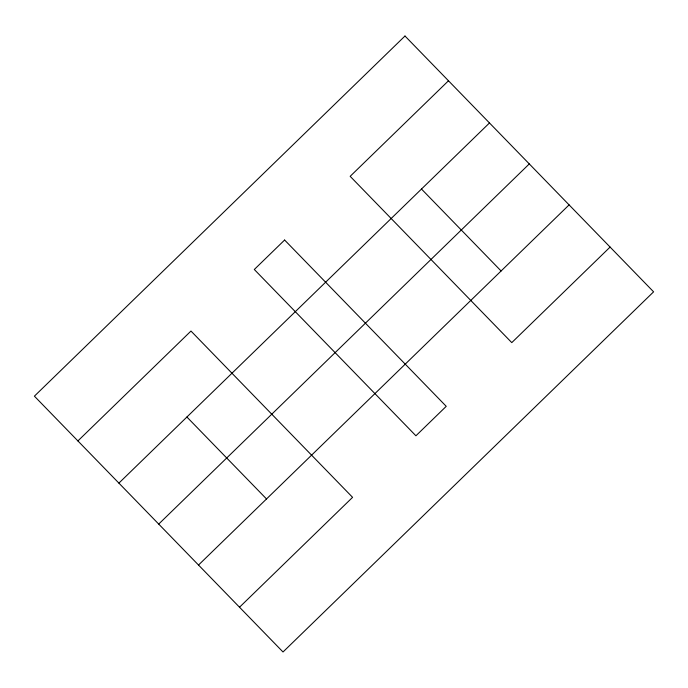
<?xml version="1.0" encoding="UTF-8"?>
<svg xmlns="http://www.w3.org/2000/svg" width="688" height="688" viewBox="0 0 688 688"><rect width="100%" height="100%" fill="white"/><g stroke="black" fill="none" stroke-linecap="round" stroke-linejoin="round"><path stroke-width="1.03" d="M77.899 440.931L190.972 331.048L352.583 497.338L239.519 607.22M448.481 80.78L350.166 176.326L511.777 342.624L610.101 247.069M118.895 483.114L489.478 122.963M158.713 524.075L529.287 163.925M198.522 565.037L569.105 204.886M421.477 189.045L501.096 270.977M186.904 417.023L266.523 498.955M404.983 36.017L34.4 396.168L283.017 651.983L653.6 291.832L404.983 36.017M284.617 240.026L254.302 269.49L415.922 435.788L446.237 406.324L284.617 240.026"/></g></svg>
